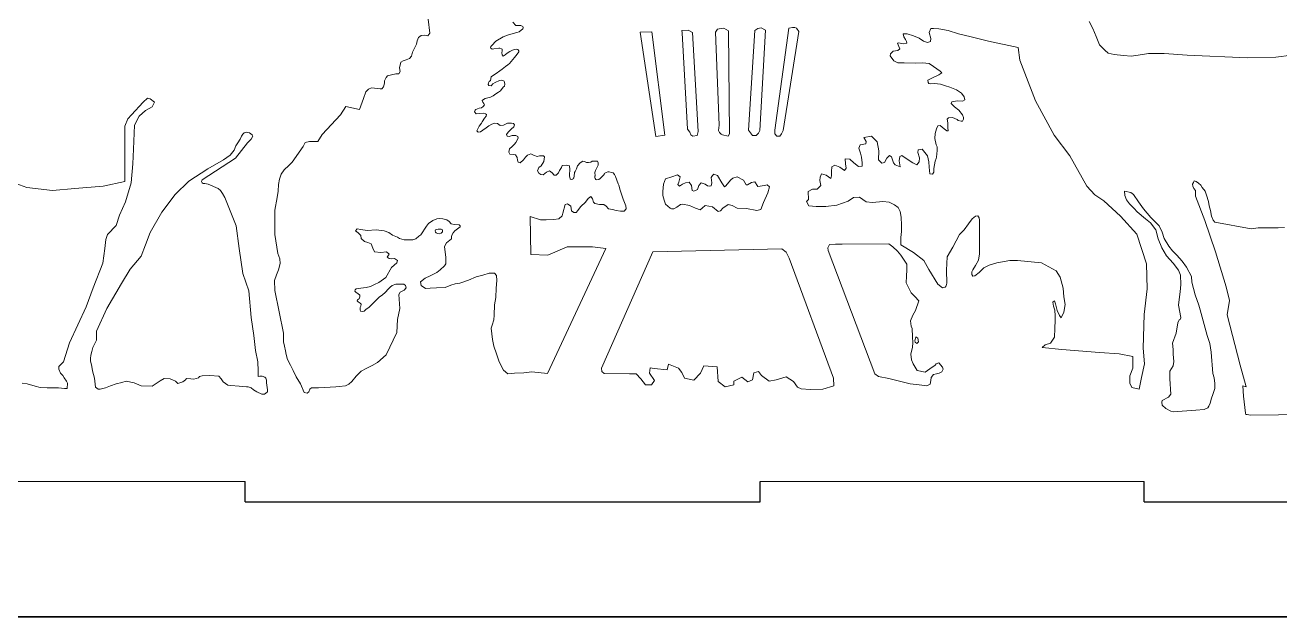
# Model space of a CAD drawing. Header units: millimetres. Extents: x 0 to 606, y -442 to 420.
# Drawn here: x 203.9 to 447.4, y 0 to 114.9 of the extents above; entities that cross this region are included whole.
import ezdxf

# ---------------------------------------------------------------- set-up
doc = ezdxf.new("R2010")
doc.units = ezdxf.units.MM

msp = doc.modelspace()

# ---------------------------------------------------------------- linework, layer by layer
at = {"lineweight": 5}
for p, q in [((172.02, 26.3), (246.56, 26.3)), ((346.56, 26.3), (421.09, 26.3))]:
    msp.add_line(p, q, dxfattribs=at)
for p, q in [((246.56, 22.31), (246.56, 26.3)), ((346.56, 22.31), (346.56, 26.3)), ((421.09, 22.31), (421.09, 26.3)), ((246.56, 22.31), (346.56, 22.31)), ((421.09, 22.31), (521.09, 22.31)), ((0, 0), (590, 0))]:
    msp.add_line(p, q)
msp.add_lwpolyline([(0, 0), (0, 420), (594, 420), (594, 0)], close=True)
for points in [[(260.79, 44.49), (259.45, 44.46), (259.14, 44.22), (258.94, 43.7), (258.59, 43.46), (258.04, 43.57), (257.29, 45.25), (256.47, 46.58), (255.89, 47.82), (255.37, 48.88), (254.82, 49.98), (254.51, 50.94), (254.38, 51.66), (254.21, 52.55), (254.03, 53.4), (254.03, 55.08), (252.35, 63.38), (252.25, 65.3), (252.68, 66.38), (253.05, 67.39), (253.37, 68.57), (253.32, 69.48), (252.89, 70.55), (252.37, 74.24), (252.31, 78.94), (252.81, 81.41), (253, 82.64), (253.05, 83.96), (253.22, 85), (253.6, 85.93), (254.18, 86.76), (255.06, 87.61), (255.72, 88.24), (257.86, 91.28), (258.21, 92.11), (259.04, 92.3), (260.71, 92.27), (261.53, 93.61), (265.08, 97.48), (266.09, 99.07), (268.77, 98.49), (269.52, 100.66), (270.02, 101.92), (270.52, 102.42), (271.11, 102.67), (272.8, 102.53), (273.1, 102.53), (273.43, 102.92), (273.6, 103.6), (273.62, 104.07), (273.93, 104.7), (274.2, 105), (275, 105.22), (275.82, 105.39), (276.39, 105.41), (276.64, 105.88), (276.53, 106.59), (276.81, 107.65), (277.27, 107.95), (277.82, 108.15), (278.51, 108.41), (278.86, 108.86), (279.05, 109.62), (279.83, 111.16), (279.95, 111.84), (280.2, 112.45), (280.72, 112.86), (281.39, 112.93), (282.02, 112.82), (282.44, 113.28), (282.1, 116)], [(298.53, 115.45), (299.11, 114.83), (300.11, 114.83), (300.47, 114.62), (300.54, 114.47), (300.54, 114.33), (300.45, 114.17), (299.75, 113.6), (299.31, 113.42), (298.6, 113.25), (297.48, 112.92), (296.67, 112.58), (295.27, 111.76), (294.49, 110.94), (294.28, 110.7), (294.18, 110.45), (294.54, 110.22), (294.87, 110.25), (295.8, 110.38), (295.99, 110.42), (296.34, 110.25), (296.48, 110.18), (296.48, 109.86), (296.38, 109.52), (296.44, 109.12), (296.68, 108.87), (297.05, 109.11), (297.41, 109.4), (297.94, 109.75), (298.5, 110.02), (298.85, 110.16), (299.22, 110.19), (299.49, 110.15), (299.69, 109.91), (299.71, 109.69), (299.35, 109.24), (298.84, 108.61), (297.89, 107.4), (297.57, 107.15), (297.09, 106.82), (296.47, 106.33), (296.02, 105.97), (295.32, 105.49), (294.77, 105.13), (294.34, 104.82), (294.19, 104.14), (293.92, 103.95), (293.81, 103.68), (293.77, 103.36), (293.88, 103.13), (294.33, 103.1), (294.66, 103.45), (295.1, 103.74), (295.98, 104.15), (296.38, 104.16), (296.63, 104.14), (296.83, 103.98), (296.95, 103.76), (296.97, 103.39), (296.91, 103.03), (296.69, 102.8), (296.13, 102.14), (295.78, 101.89), (295.25, 101.52), (294.74, 101.16), (294.19, 100.9), (293.2, 100.61), (292.83, 100.42), (292.58, 100.24), (292.7, 99.91), (292.94, 99.64), (293.01, 99.38), (292.76, 99.09), (292.44, 98.81), (292.02, 98.73), (291.34, 98.49), (291.2, 98.37), (291.1, 98.04), (291.41, 97.65), (292.01, 97.7), (292.8, 97.78), (293.24, 97.68), (293.46, 97.53), (293.37, 97.23), (293.01, 96.8), (292.56, 96.1), (292.43, 95.84), (291.99, 95.29), (291.69, 94.62), (291.54, 94.34), (291.83, 94.12), (292.25, 94.19), (292.73, 94.5), (293.39, 94.96), (293.89, 95.31), (294.45, 95.64), (295.01, 95.84), (295.57, 95.75), (296.09, 95.4), (296.74, 95.45), (297.48, 95.83), (298.28, 95.86), (298.64, 95.79), (298.86, 95.51), (298.72, 95.14), (298.23, 94.66), (297.64, 94.11), (297.31, 93.64), (297.41, 93.33), (297.81, 93.23), (298.4, 93.42), (299.1, 93.43), (299.48, 93.25), (299.58, 92.9), (299.14, 92.12), (298.87, 91.76), (298.39, 91.33), (297.88, 90.84), (297.74, 90.24), (297.94, 89.85), (298.66, 89.75), (299.09, 89.68), (299.36, 89.2), (299.45, 88.66), (299.55, 88.28), (299.96, 88.14), (300.6, 88.73), (301.02, 89.23), (301.41, 89.64), (302.03, 89.91), (302.56, 89.66), (303.29, 89.35), (303.72, 89.51), (304.47, 89.49), (304.69, 89.28), (304.56, 88.43), (304.06, 87.59), (303.56, 87.21), (303.35, 86.6), (303.6, 86.15), (303.99, 85.85), (304.45, 85.8), (305.06, 86.32), (305.63, 86.57), (306.16, 86.23), (306.56, 85.77), (306.97, 85.77), (307.41, 86.2), (307.63, 86.68), (307.97, 87.22), (308.13, 87.61), (308.88, 87.72), (309.51, 87.54), (309.59, 86.83), (309.53, 85.83), (309.57, 85.59), (309.58, 85.27), (309.65, 85.03), (309.88, 84.91), (310.17, 84.97), (310.27, 85.09), (310.36, 85.25), (310.43, 85.56), (310.52, 86.24), (310.65, 86.49), (310.87, 86.99), (311.07, 87.53), (311.62, 88.16), (311.92, 88.34), (312.07, 88.49), (312.47, 88.37), (312.85, 88.2), (313.26, 88.19), (313.67, 88.28), (313.95, 88.44), (314.61, 88.48), (314.95, 88.44), (315.13, 88.11), (315.09, 87.72), (314.96, 87.42), (314.72, 86.93), (314.57, 86.68), (314.49, 86.29), (314.5, 85.65), (314.46, 85.55), (314.45, 85.31), (314.53, 85.08), (314.67, 84.92), (314.85, 84.83), (315.21, 84.92), (315.49, 85.13), (315.84, 85.42), (316.12, 85.75), (316.33, 86.02), (316.43, 86.11), (316.69, 86.27), (317.01, 86.37), (317.23, 86.39), (317.7, 86.28), (317.99, 86.17), (318.26, 85.85), (318.47, 85.48), (318.96, 84.08), (319.09, 83.78), (319.4, 82.82), (319.78, 81.65), (319.95, 81.09), (320.2, 80.45), (320.49, 79.8), (320.54, 79.24), (320.17, 78.77), (319.46, 78.77), (318.58, 78.9), (317.87, 79.06), (317.14, 79.22), (316.65, 79.73), (316.21, 80.05), (315.36, 80.04), (314.48, 80.25), (314.18, 80.52), (314.02, 81.16), (313.71, 81.58), (313.19, 81.22), (312.65, 80.53), (311.72, 79.67), (311.47, 79.34), (311.16, 78.89), (310.81, 78.51), (310.41, 78.49), (309.96, 78.84), (309.81, 79.72), (309.15, 80.21), (308.71, 80.03), (308.25, 78.4), (308.09, 77.86), (307.44, 77.27), (306.48, 77.16), (304.98, 77.06), (303.91, 77.06), (301.9, 77.71), (302.06, 70.36), (305.33, 70.19), (309.09, 71.83), (313.99, 71.83), (316.61, 71.5), (305.24, 47.25), (302.26, 47.54), (300.66, 47.4), (298.85, 47.33), (297.58, 47.2), (296.71, 47.87), (296.37, 48.61), (295.84, 49.68), (295.37, 51.08), (294.83, 52.56), (294.57, 53.83), (294.36, 56.04), (294.5, 56.64), (294.83, 57.65), (294.9, 58.58), (294.97, 60.59), (295.24, 62), (295.3, 63.8), (295.44, 65.28), (295.37, 66.28), (294.97, 66.75), (293.96, 66.75), (292.69, 66.35), (291.42, 66.01), (289.95, 65.34), (288.27, 64.81), (287.33, 64.67), (286.53, 64.41), (285.39, 63.94), (283.72, 63.87), (282.51, 63.8), (281.58, 63.74), (280.77, 64.34), (280.64, 65.01), (281.51, 65.75), (282.51, 66.21), (283.79, 66.88), (284.46, 67.35), (285.26, 68.16), (285.53, 68.56), (285.53, 69.83), (285.39, 70.77), (285.26, 71.91), (285.66, 72.58), (286.64, 73.42), (286.64, 73.77), (286.7, 74.09), (286.96, 74.54), (287.31, 74.96), (287.83, 75.3), (288.3, 75.69), (288.3, 75.94), (288.11, 76.1), (287.12, 76.18), (286.58, 76.28), (286.21, 76.73), (285.71, 77.07), (284.92, 77.29), (284.32, 77.33), (283.76, 77.28), (282.98, 76.97), (282.18, 76.39), (281.78, 75.84), (280.65, 74.14), (280.3, 73.88), (279.73, 73.42), (279.12, 73.22), (278.72, 73.22), (278.39, 73.18), (277.43, 73.18), (276.55, 73.46), (276.16, 73.72), (275.17, 74.08), (274.45, 74.62), (273.57, 74.93), (271.99, 75.13), (270.26, 75.02), (269.05, 75.17), (268.33, 75.3), (268.02, 74.95), (268.5, 74.58), (269.03, 74.05), (269.07, 73.44), (269.73, 72.85), (270.41, 72.65), (271.07, 72.41), (271.35, 71.55), (271.7, 70.89), (272.93, 70.72), (274.01, 70.87), (274.56, 70.41), (274.12, 69.8), (274.51, 69.56), (275.02, 69.5), (275.58, 69.54), (276.14, 69.17), (276.03, 68.71), (274.98, 67.85), (273.87, 65.91), (273.42, 65.54), (272.51, 64.94), (271.67, 64.5), (270.9, 64.13), (270.05, 63.91), (269.03, 63.82), (268.11, 63.67), (267.91, 63.48), (267.85, 63.23), (268.15, 62.99), (268.48, 62.78), (268.83, 62.48), (268.82, 62.12), (268.72, 61.74), (268.61, 61.69), (268.4, 61.52), (268.3, 61.38), (268.53, 61.17), (268.92, 60.91), (269.08, 60.68), (269.01, 60.32), (268.93, 60.09), (268.92, 59.63), (268.98, 59.38), (269.33, 59.27), (269.67, 59.32), (270.08, 59.71), (270.57, 60.04), (271.1, 60.57), (272.68, 62.14), (273.16, 62.48), (273.83, 63.03), (274.35, 63.62), (274.74, 64.03), (275.09, 64.35), (275.84, 64.57), (276.58, 64.62), (277.37, 64.57), (277.7, 64.32), (277.83, 63.89), (277.44, 63.42), (276.7, 63.02), (276.38, 62.61), (276.63, 59.88), (276.16, 57.73), (276.03, 55.19), (273.95, 50.84), (272.28, 49.37), (271.21, 48.83), (270.07, 48.23), (269.13, 47.69), (268.13, 46.75), (267.26, 45.68), (266.72, 45.15), (266.05, 44.88), (264.85, 44.75), (264.18, 44.68), (260.79, 44.49)], [(449.68, 109.04), (446.64, 108.68), (441.13, 108.54), (429.43, 109.07), (424.98, 109.39), (421.93, 109.39), (419.95, 109.02), (418.55, 108.85), (417.11, 108.96), (415.29, 109.18), (414.11, 109.44), (413.46, 110.03), (412.45, 111.05), (411.75, 112.66), (411.11, 114.21), (410.41, 115.55)], [(325.52, 113.57), (323.26, 113.48), (326.27, 93.23), (328.03, 93.53), (325.52, 113.57)], [(331.41, 113.39), (332.43, 94.65), (332.91, 94.11), (333.12, 93.58), (333.5, 93.31), (333.5, 93.31), (334.3, 93.47), (334.51, 94.22), (333.39, 113.45), (333.39, 113.45), (332.59, 113.88), (331.38, 113.81), (331.41, 113.39)], [(340.42, 113.77), (340.6, 93.8), (340.34, 93.29), (339.27, 93.55), (339.01, 93.72), (338.67, 94.02), (338.45, 94.45), (338.62, 95.47), (337.9, 113.51), (337.9, 113.51), (338.24, 114.11), (338.62, 114.16), (339.52, 114.28), (340.42, 113.77)], [(345.54, 113.83), (344.3, 94.5), (345.05, 93.43), (345.05, 93.43), (345.8, 93.43), (346.23, 93.91), (346.5, 94.45), (347.57, 113.89), (346.77, 114.32), (346.12, 114.21), (345.54, 113.83)], [(352.11, 114.28), (349.43, 94.47), (349.38, 93.77), (349.81, 93.29), (350.35, 93.29), (350.72, 93.77), (351.04, 94.41), (354.09, 113.64), (354.09, 113.64), (353.61, 114.28), (353.29, 114.44), (352.81, 114.44), (352.11, 114.28)], [(372.63, 80.01), (373.36, 79.45), (373.7, 78.68), (373.91, 77.57), (374, 76.03), (374, 74.83), (373.87, 73.63), (373.83, 72.21), (376.35, 70.72), (378.3, 69.18), (379.28, 67.43), (381.04, 64.58), (381.96, 63.88), (382.45, 64.01), (382.68, 64.24), (382.77, 64.8), (382.72, 67.29), (382.84, 69.91), (383.95, 71.8), (385.26, 74.25), (386.18, 75.15), (386.99, 76.29), (387.71, 77.3), (388.35, 77.78), (388.83, 77.87), (389.05, 77.49), (389.16, 77.01), (389.1, 70.47), (388.94, 69.27), (388.35, 68.19), (387.85, 67.36), (387.63, 66.97), (387.62, 66.48), (387.82, 66.17), (388.2, 66.18), (389.04, 66.84), (389.99, 67.77), (391, 68.29), (392.48, 68.73), (394.99, 69.19), (396.49, 69.18), (401.18, 68.75), (404.02, 67.15), (404.77, 65.97), (405.35, 63.83), (405.51, 62.11), (405.73, 60.61), (405.51, 59.17), (404.98, 58.04), (404.66, 58.52), (404.23, 59.49), (403.91, 60.77), (403.69, 61.36), (403.37, 61.1), (403.48, 60.35), (403.75, 59.54), (403.8, 58.47), (403.8, 57.61), (403.75, 56), (403.66, 54.32), (402.91, 53.15), (401.91, 52.82), (401.32, 52.31), (401.32, 52.31), (405.09, 51.9), (412.45, 51.31), (416.22, 51.06), (418.9, 50.56), (418.9, 48.3), (418.31, 46.79), (418.31, 45.37), (418.73, 44.53), (420.15, 44.2), (420.57, 46.46), (421.15, 49.13), (420.9, 52.15), (421.07, 58.68), (421.65, 63.7), (421.55, 68.51), (419.67, 74.27), (416.48, 77.79), (413.27, 80.74), (411.53, 81.95), (409.99, 83.62), (406.64, 89.51), (403.63, 93.53), (399.98, 100.19), (397.92, 105.54), (396.94, 108.08), (396.63, 110.52), (390.88, 111.78), (387.52, 112.6), (385.05, 113.15), (383.06, 113.83), (381.25, 114.14), (380.18, 114.21), (379.67, 114.21), (379.36, 113.42), (379.67, 112.29), (379.64, 111.71), (379.05, 111.5), (378.23, 111.78), (377.44, 112.36), (376.35, 112.81), (375.11, 113.15), (374.32, 113.15), (374.46, 112.63), (374.77, 112.05), (374.97, 111.71), (375.01, 111.37), (374.32, 111.23), (373.47, 111.43), (373.23, 111.4), (373.5, 110.75), (373.67, 110.27), (373.26, 109.96), (372.37, 109.79), (371.85, 109.31), (371.82, 108.9), (372.51, 107.97), (373.26, 107.56), (374.53, 107.56), (376.69, 107.49), (378.09, 107.53), (379.36, 107.42), (380.22, 106.81), (381.49, 105.95), (381.8, 105.64), (381.21, 105.2), (380.01, 104.61), (379.12, 104.17), (379.17, 103.71), (379.29, 103.57), (379.64, 103.45), (380.42, 103.53), (381.56, 103.38), (382.56, 103.06), (383.35, 102.8), (384.65, 102.32), (385.65, 101.64), (386.17, 100.95), (386.31, 100.39), (385.84, 100.13), (384.87, 100.2), (383.75, 100.01), (383.63, 99.69), (384.31, 99.02), (385.1, 98.36), (385.8, 97.43), (386.01, 96.97), (386.04, 96.65), (385.84, 96.25), (385.55, 96.2), (385.01, 96.38), (384.77, 96.56), (383.88, 96.91), (383.13, 96.9), (382.84, 96.62), (382.99, 95.89), (383.01, 94.95), (383.05, 94.37), (382.78, 94.34), (382.25, 94.74), (381.47, 95.4), (381.07, 95.31), (380.76, 94.74), (380.53, 93.82), (380.49, 92.85), (380.74, 91.65), (380.92, 91.22), (380.9, 90.51), (380.77, 89.24), (380.72, 88.97), (380.54, 88.48), (380.26, 87.01), (380.26, 86.32), (380, 85.94), (379.49, 86.02), (379.36, 87.27), (379.27, 88.34), (379.02, 89.49), (378.03, 90.82), (377.22, 90.65), (377.17, 90.14), (377.47, 89.11), (377.43, 88.34), (376.96, 87.74), (376.19, 88.17), (375.29, 88.72), (374.05, 89.58), (373.66, 89.37), (373.53, 88.51), (373.75, 87.39), (372.76, 87.78), (372.46, 88.17), (372.07, 89.28), (371.69, 89.54), (371.17, 89.02), (370.7, 88.21), (370.19, 88.08), (369.55, 88.72), (369.59, 90.48), (369.25, 92.24), (368.17, 93.35), (366.68, 93.05), (367.1, 92.28), (367.06, 91.85), (365.99, 91.64), (365.73, 90.99), (366.03, 90.01), (366.25, 89.24), (366.33, 88.17), (366.33, 87.48), (365.65, 87.44), (364.75, 88.17), (363.93, 88.85), (363.03, 88.89), (363.12, 87.95), (363.25, 87.09), (362.9, 86.67), (362.05, 87.27), (361.06, 87.69), (360.46, 87.35), (360.42, 86.49), (360.42, 85.64), (360.25, 85.12), (359.35, 85.77), (358.49, 86.02), (358.19, 85.34), (358.11, 84.69), (358.32, 83.71), (357.63, 83.02), (356.73, 83.02), (355.88, 82.55), (355.95, 81.03), (355.52, 80.62), (356.01, 79.8), (357.41, 79.69), (359.33, 79.69), (361.41, 79.93), (363.66, 80.67), (364.67, 81.39), (365.83, 81.47), (367.14, 80.54), (368.35, 80.43), (370.38, 80.65), (371.59, 80.51), (372.63, 80.01)], [(225.07, 95.45), (225.98, 97.22), (227.26, 98.29), (228.55, 99.04), (228.98, 99.95), (228.17, 100.59), (227.64, 100.7), (226.78, 99.89), (224.53, 97.43), (223.83, 96.68), (223.24, 95.29), (223.24, 84.52), (219.01, 83.61), (213.5, 83.18), (209.16, 82.75), (204.18, 83.34), (199.94, 84.9)], [(203.32, 45.37), (204.23, 45.26), (205.84, 44.78), (206.8, 44.56), (208.14, 44.46), (209.69, 44.46), (210.34, 44.46), (211.52, 44.35), (212, 44.35), (212, 44.35), (212.1, 45.37), (211.89, 45.74), (211.46, 46.38), (211.19, 46.87), (211.19, 46.87), (210.71, 47.29), (210.71, 47.29), (210.44, 48.1), (210.44, 48.58), (210.77, 49.01), (211.3, 49.54), (212.48, 53.19), (215.69, 60.2), (217.05, 63.87), (218.93, 68.68), (219.35, 71.5), (219.56, 73.28), (219.88, 74.22), (221.55, 76), (222.18, 77.99), (223.33, 80.6), (224.46, 84.24), (224.77, 87.94), (224.9, 90.77), (225.07, 95.45)], [(250.85, 44.55), (250.92, 44.1), (250.92, 43.72), (250.58, 43.45), (250.31, 43.24), (249.83, 43.24), (248.83, 43.69), (248.83, 43.69), (248.18, 44.1), (247.73, 44.44), (247.15, 44.65), (246.84, 44.65), (245.44, 44.82), (243.83, 44.89), (243.21, 44.99), (242.32, 45.61), (241.91, 46.19), (241.46, 46.74), (239.71, 46.88), (238.21, 46.77), (237.69, 46.67), (237.55, 46.4), (236.63, 46.12), (236.05, 46.23), (235.22, 46.26), (234.98, 46.05), (234.5, 45.64), (233.49, 45.29), (233.07, 45.75), (232.47, 46), (232.03, 46.19), (230.85, 46.3), (230.1, 45.8), (229.66, 45.56), (229.12, 45.15), (228.5, 44.82), (226.4, 44.88), (225.02, 45.45), (223.46, 45.74), (222.67, 45.52), (221.57, 45.26), (220.41, 44.84), (219.45, 44.47), (218.46, 44.2), (218.04, 44.18), (217.54, 44.58), (217.45, 45.19), (217.34, 46.37), (216.97, 47.78), (216.81, 48.61), (216.53, 49.71), (216.53, 50.15), (216.64, 50.78), (216.79, 51.53), (217.01, 52.28), (217.71, 53.7), (217.71, 55.46), (219.72, 59.87), (222.56, 64.69), (224.27, 67.48), (226.36, 70.05), (227.22, 72.25), (228.13, 74.6), (230.41, 78.56), (233.02, 82.02), (235.66, 84.58), (239.32, 86.98), (242.39, 88.74), (243.65, 89.64), (244.43, 90.61), (244.79, 91.46), (245.16, 92.05), (245.64, 92.73), (245.86, 93.3), (246.15, 93.68), (246.37, 93.98), (246.8, 94.07), (247.42, 93.98), (247.95, 93.59), (248.05, 93.3), (247.75, 92.75), (247.02, 92.03), (244.7, 89.03), (238.23, 84.81), (238.12, 84.49), (238.12, 84.49), (238.26, 84.25), (238.4, 84.14), (238.77, 84.11), (239.38, 83.98), (241.37, 83.14), (241.77, 82.77), (242.17, 82.16), (242.61, 81.42), (244.86, 75.89), (245.44, 71.51), (246.13, 66.67), (247.28, 63.3), (247.72, 58.09), (248.27, 54.62), (248.58, 51.71), (249.02, 49.51), (249.11, 47.79), (249.11, 47.05), (249.09, 46.68), (249.44, 46.7), (249.86, 46.7), (250.37, 46.56), (250.62, 46.31), (250.72, 45.95), (250.74, 45.45), (250.85, 44.55)], [(331.45, 80.13), (331.1, 80.08), (330.38, 79.53), (329.78, 79.23), (329.35, 79.23), (329.09, 79.31), (329.09, 79.31), (328.19, 80.13), (327.93, 80.9), (327.68, 81.8), (327.68, 82.57), (327.76, 84.03), (328.19, 85.05), (329.39, 85.44), (330.5, 85.82), (331.02, 85.4), (330.76, 84.41), (330.59, 83.94), (330.89, 83.6), (331.45, 83.98), (332.05, 84.24), (332.78, 84.41), (333.25, 83.73), (333.33, 82.74), (333.68, 82.61), (334.36, 82.95), (334.62, 83.73), (335.09, 84.24), (335.86, 84.03), (336.33, 83.68), (336.68, 83.64), (337.02, 83.68), (337.19, 84.28), (337.02, 85.31), (337.27, 85.7), (337.57, 85.91), (338.26, 85.7), (339.12, 84.24), (339.63, 83.47), (339.89, 83.68), (340.45, 84.37), (340.87, 84.84), (341.22, 85.18), (342.07, 85.4), (343.32, 84.75), (343.83, 83.85), (344.09, 83.9), (344.9, 84.33), (345.5, 84.45), (346.1, 83.55), (347.39, 83.77), (347.94, 83.85), (348.37, 83.47), (348.03, 82.31), (347.17, 80.43), (346.7, 79.1), (345.93, 78.88), (343.87, 79.27), (342.07, 79.31), (341.13, 79.87), (340.32, 80.08), (339.29, 79.31), (338.86, 78.84), (338.39, 78.71), (337.27, 79.57), (335.86, 79.87), (335.3, 79.31), (334.88, 79.01), (333.98, 79.31), (332.86, 79.87), (331.45, 80.13)], [(440.76, 39.52), (440.36, 42.86), (440.22, 44.87), (440.89, 44.67), (439.72, 48.88), (437.21, 58.65), (437.64, 61.4), (437.02, 64.1), (434.95, 70.88), (432.9, 76.94), (431.07, 81.65), (431.04, 82.28), (431.04, 82.75), (430.76, 83.18), (430.52, 83.62), (430.49, 83.98), (430.65, 84.34), (430.82, 84.67), (431.18, 84.53), (431.64, 84.2), (432.08, 83.79), (432.38, 83.38), (432.93, 82.66), (433.23, 81.84), (433.56, 80.66), (433.7, 79.81), (433.97, 78.88), (434.19, 77.78), (434.49, 77.04), (434.8, 76.63), (441.84, 75.34), (443.21, 75.51), (445.11, 75.51), (447.11, 75.51), (448.32, 75.59)], [(426.75, 39.78), (426.27, 39.94), (425.3, 40.48), (424.61, 41.12), (424.5, 41.66), (424.61, 41.98), (425.79, 42.67), (426.27, 43.26), (426.11, 46.21), (426.11, 47.71), (426.75, 48.73), (426.86, 49.58), (426.75, 51.03), (426.75, 51.89), (426.59, 53.12), (427.29, 55.1), (427.61, 57.08), (427.89, 57.69), (428.13, 57.77), (428.24, 58.13), (427.76, 60.5), (427.98, 62.16), (428.08, 63.07), (428.19, 64.52), (428.14, 66.34), (427.76, 67.31), (426.74, 68.65), (425.46, 70.09), (424.5, 71.64), (423.8, 73.41), (423.37, 75.13), (422.3, 76.47), (421.34, 77.27), (419.73, 78.66), (419.14, 79.3), (418.28, 80.21), (417.69, 80.96), (417.32, 81.77), (417.26, 82.62), (418.5, 82.41), (419.03, 81.98), (420, 80.54), (420.96, 79.2), (422.41, 77.54), (423.26, 76.68), (424.01, 75.93), (424.6, 74.7), (424.98, 73.47), (425.89, 71.97), (426.58, 71.06), (427.44, 70.25), (428.46, 69.07), (429.32, 67.9), (430.28, 66.07), (430.33, 64.95), (430.98, 62.54), (431.73, 60.5), (431.99, 59.59), (433.31, 54.63), (433.82, 53.09), (434.12, 51.37), (434.46, 47.26), (434.67, 46.4), (434.81, 45.31), (434.84, 44.31), (434.46, 43.18), (434.16, 42.46), (433.92, 41.5), (433.64, 40.92), (433.47, 40.58), (432.75, 40.23), (431.14, 40.16), (426.75, 39.78)], [(284.42, 75.29), (284.05, 75.28), (283.56, 75.14), (283.48, 74.91), (283.53, 74.68), (283.65, 74.56), (283.93, 74.42), (284.28, 74.39), (284.6, 74.46), (284.79, 74.6), (284.89, 74.73), (284.91, 74.9), (284.86, 75.11), (284.63, 75.25), (284.42, 75.29)], [(316.29, 47.23), (315.85, 47.62), (315.74, 48.3), (325.73, 70.89), (350.75, 71.47), (351.59, 70.8), (352.18, 69.63), (360.8, 46.37), (360.88, 44.86), (360.88, 44.86), (358.71, 44.19), (356.28, 44.11), (354.52, 44.27), (353.77, 44.61), (353.01, 45.7), (351.59, 46.62), (349.67, 46.03), (348.33, 45.78), (346.82, 46.87), (346.24, 47.62), (345.31, 47.37), (345.06, 46.03), (344.14, 45.61), (342.97, 46.53), (341.47, 45.78), (341.47, 45.03), (339.79, 44.69), (338.37, 45.7), (338.2, 48.54), (335.61, 48.71), (334.94, 47.29), (333.68, 45.95), (331.84, 46.37), (331.34, 47.45), (330.67, 48.29), (328.74, 49.05), (328.49, 47.96), (325.98, 48.21), (325.23, 48.38), (325.06, 47.29), (326.07, 45.86), (325.48, 45.03), (324.31, 45.03), (323.39, 46.2), (322.47, 47.2), (321.21, 47.2), (316.29, 47.23)], [(380.51, 48.88), (380.71, 49.15), (381.25, 49.35), (381.25, 49.35), (381.92, 48.48), (382.05, 48.08), (381.79, 47.54), (381.32, 47.34), (380.78, 47.21), (380.18, 47.07), (379.78, 46.47), (379.71, 45.87), (379.58, 45.2), (378.91, 44.87), (377.43, 45.07), (375.69, 45.27), (371.54, 46.27), (369.53, 46.67), (368.8, 47.21), (359.76, 71.11), (359.69, 71.65), (359.69, 71.65), (360.03, 72.32), (361.17, 72.38), (362.5, 72.38), (371.54, 72.45), (372.28, 71.85), (373.22, 70.98), (373.89, 70.24), (375.02, 68.5), (375.02, 67.36), (374.96, 66.16), (374.89, 64.88), (375.36, 63.95), (375.89, 62.88), (376.56, 62.21), (377.37, 61.34), (376.7, 59.46), (376.16, 58.59), (375.76, 57.45), (375.89, 56.45), (376.03, 55.98), (376.1, 54.37), (376.16, 53.23), (376.1, 52.36), (375.83, 51.03), (375.96, 49.89), (376.23, 49.15), (377.03, 47.81), (378.57, 47.48), (379.51, 48.15), (380.51, 48.88)], [(376.8, 54.34), (377.13, 54.09), (377.3, 53.42), (377.3, 53.42), (377.3, 53.42), (376.95, 53.06), (376.95, 53.06), (376.62, 53.3), (376.58, 53.58), (376.67, 53.87), (376.8, 54.34)], [(458.02, 39.33), (441.74, 39.17), (441.08, 39.26), (440.86, 39.26), (440.76, 39.52)]]:
    msp.add_lwpolyline(points, dxfattribs=at)

doc.saveas('drawing.dxf')
